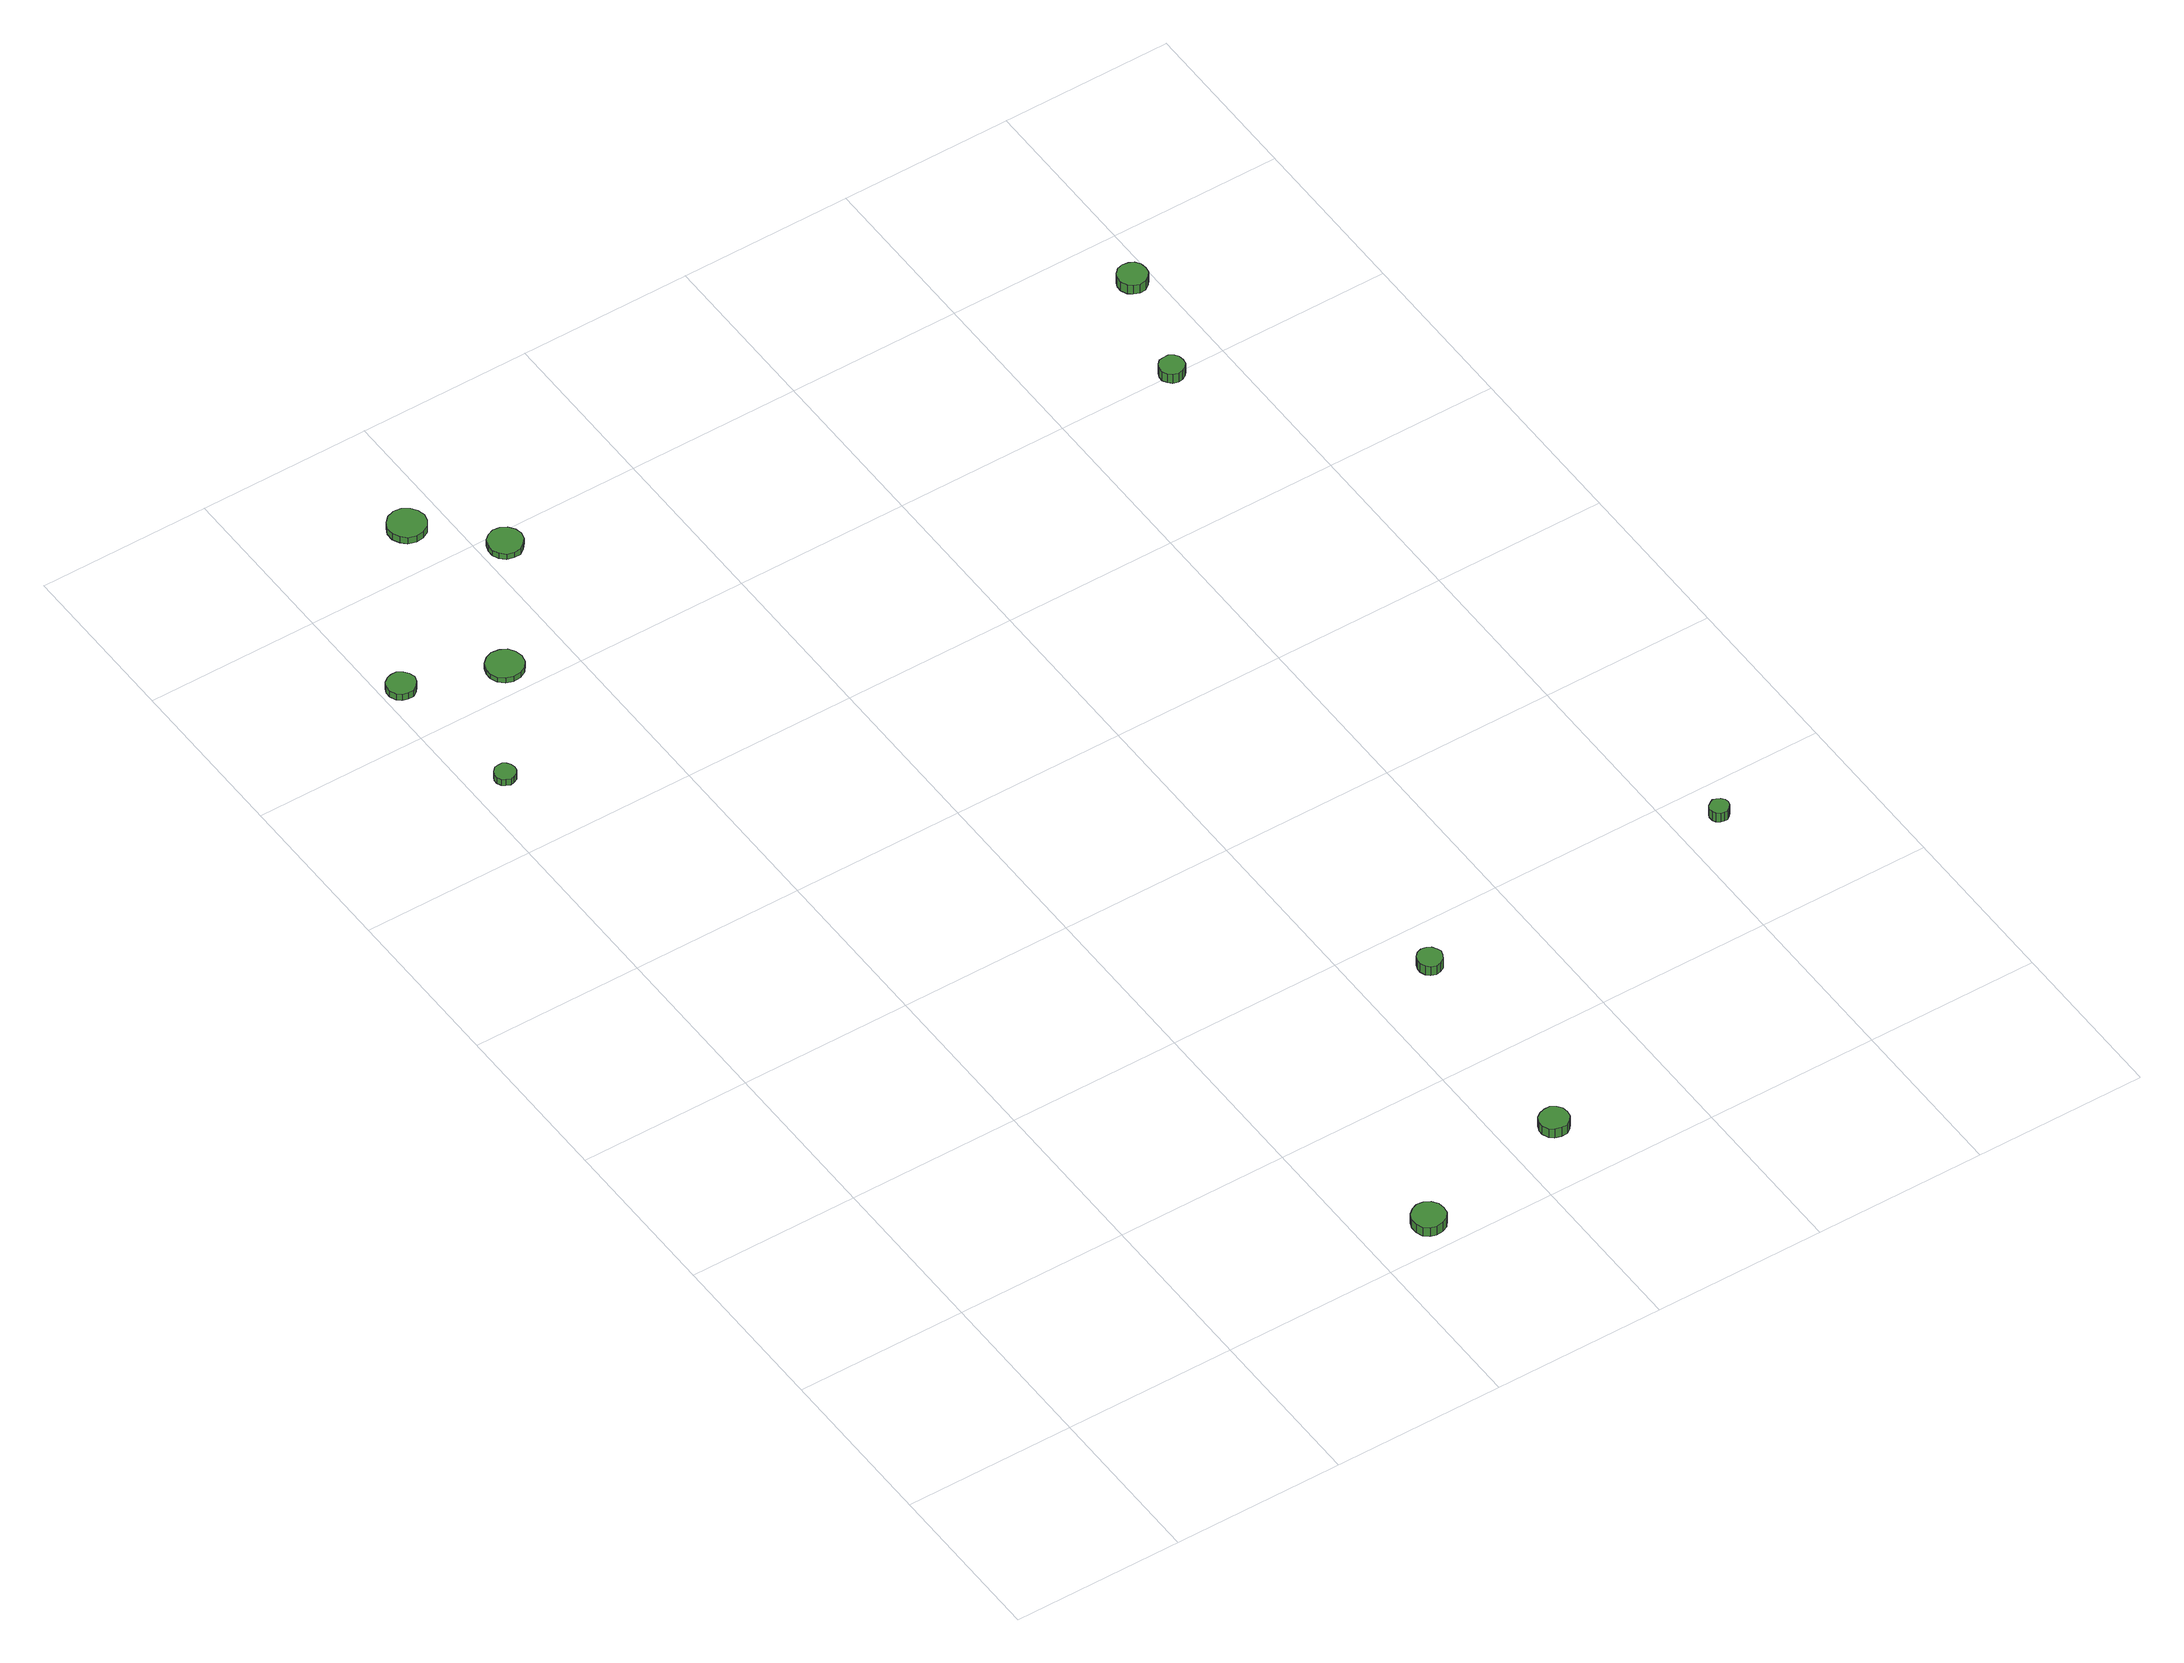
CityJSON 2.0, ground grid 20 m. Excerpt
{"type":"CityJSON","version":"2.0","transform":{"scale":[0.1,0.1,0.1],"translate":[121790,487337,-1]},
"CityObjects":{
"tree1":{"type":"SolitaryVegetationObject","attributes":{"function":"something"},"geometry":[{"type":"MultiSurface","lod":"1","boundaries":[[[0,1,2,3,4,5,6,7,8,9,10,11,12,13,14]],[[15,16,17,18,19,20,21,22,23,24,25,26,27,28,29]],[[0,29,28,1]],[[1,28,27,2]],[[2,27,26,3]],[[3,26,25,4]],[[4,25,24,5]],[[5,24,23,6]],[[6,23,22,7]],[[7,22,21,8]],[[8,21,20,9]],[[9,20,19,10]],[[10,19,18,11]],[[11,18,17,12]],[[12,17,16,13]],[[13,16,15,14]],[[14,15,29,0]]]}]},
"tree2":{"type":"SolitaryVegetationObject","attributes":{"function":"something"},"geometry":[{"type":"MultiSurface","lod":"1","boundaries":[[[30,31,32,33,34,35,36,37,38,39,40,41,42,43,44]],[[45,46,47,48,49,50,51,52,53,54,55,56,57,58,59]],[[30,59,58,31]],[[31,58,57,32]],[[32,57,56,33]],[[33,56,55,34]],[[34,55,54,35]],[[35,54,53,36]],[[36,53,52,37]],[[37,52,51,38]],[[38,51,50,39]],[[39,50,49,40]],[[40,49,48,41]],[[41,48,47,42]],[[42,47,46,43]],[[43,46,45,44]],[[44,45,59,30]]]}]},
"tree3":{"type":"SolitaryVegetationObject","attributes":{"function":"something"},"geometry":[{"type":"MultiSurface","lod":"1","boundaries":[[[60,61,62,63,64,65,66,67,68,69,70,71,72,73,74]],[[75,76,77,78,79,80,81,82,83,84,85,86,87,88,89]],[[60,89,88,61]],[[61,88,87,62]],[[62,87,86,63]],[[63,86,85,64]],[[64,85,84,65]],[[65,84,83,66]],[[66,83,82,67]],[[67,82,81,68]],[[68,81,80,69]],[[69,80,79,70]],[[70,79,78,71]],[[71,78,77,72]],[[72,77,76,73]],[[73,76,75,74]],[[74,75,89,60]]]}]},
"tree4":{"type":"SolitaryVegetationObject","attributes":{"function":"something"},"geometry":[{"type":"MultiSurface","lod":"1","boundaries":[[[90,91,92,93,94,95,96,97,98,99,100,101,102,103,104]],[[105,106,107,108,109,110,111,112,113,114,115,116,117,118,119]],[[90,119,118,91]],[[91,118,117,92]],[[92,117,116,93]],[[93,116,115,94]],[[94,115,114,95]],[[95,114,113,96]],[[96,113,112,97]],[[97,112,111,98]],[[98,111,110,99]],[[99,110,109,100]],[[100,109,108,101]],[[101,108,107,102]],[[102,107,106,103]],[[103,106,105,104]],[[104,105,119,90]]]}]},
"tree5":{"type":"SolitaryVegetationObject","attributes":{"function":"something"},"geometry":[{"type":"MultiSurface","lod":"1","boundaries":[[[120,121,122,123,124,125,126,127,128,129,130,131,132,133,134]],[[135,136,137,138,139,140,141,142,143,144,145,146,147,148,149]],[[120,149,148,121]],[[121,148,147,122]],[[122,147,146,123]],[[123,146,145,124]],[[124,145,144,125]],[[125,144,143,126]],[[126,143,142,127]],[[127,142,141,128]],[[128,141,140,129]],[[129,140,139,130]],[[130,139,138,131]],[[131,138,137,132]],[[132,137,136,133]],[[133,136,135,134]],[[134,135,149,120]]]}]},
"tree6":{"type":"SolitaryVegetationObject","attributes":{"function":"something"},"geometry":[{"type":"MultiSurface","lod":"1","boundaries":[[[150,151,152,153,154,155,156,157,158,159,160,161,162,163,164]],[[165,166,167,168,169,170,171,172,173,174,175,176,177,178,179]],[[150,179,178,151]],[[151,178,177,152]],[[152,177,176,153]],[[153,176,175,154]],[[154,175,174,155]],[[155,174,173,156]],[[156,173,172,157]],[[157,172,171,158]],[[158,171,170,159]],[[159,170,169,160]],[[160,169,168,161]],[[161,168,167,162]],[[162,167,166,163]],[[163,166,165,164]],[[164,165,179,150]]]}]},
"tree7":{"type":"SolitaryVegetationObject","attributes":{"function":"something"},"geometry":[{"type":"MultiSurface","lod":"1","boundaries":[[[180,181,182,183,184,185,186,187,188,189,190,191,192,193,194]],[[195,196,197,198,199,200,201,202,203,204,205,206,207,208,209]],[[180,209,208,181]],[[181,208,207,182]],[[182,207,206,183]],[[183,206,205,184]],[[184,205,204,185]],[[185,204,203,186]],[[186,203,202,187]],[[187,202,201,188]],[[188,201,200,189]],[[189,200,199,190]],[[190,199,198,191]],[[191,198,197,192]],[[192,197,196,193]],[[193,196,195,194]],[[194,195,209,180]]]}]},
"tree8":{"type":"SolitaryVegetationObject","attributes":{"function":"something"},"geometry":[{"type":"MultiSurface","lod":"1","boundaries":[[[210,211,212,213,214,215,216,217,218,219,220,221,222,223,224]],[[225,226,227,228,229,230,231,232,233,234,235,236,237,238,239]],[[210,239,238,211]],[[211,238,237,212]],[[212,237,236,213]],[[213,236,235,214]],[[214,235,234,215]],[[215,234,233,216]],[[216,233,232,217]],[[217,232,231,218]],[[218,231,230,219]],[[219,230,229,220]],[[220,229,228,221]],[[221,228,227,222]],[[222,227,226,223]],[[223,226,225,224]],[[224,225,239,210]]]}]},
"tree9":{"type":"SolitaryVegetationObject","attributes":{"function":"something"},"geometry":[{"type":"MultiSurface","lod":"1","boundaries":[[[240,241,242,243,244,245,246,247,248,249,250,251,252,253,254]],[[255,256,257,258,259,260,261,262,263,264,265,266,267,268,269]],[[240,269,268,241]],[[241,268,267,242]],[[242,267,266,243]],[[243,266,265,244]],[[244,265,264,245]],[[245,264,263,246]],[[246,263,262,247]],[[247,262,261,248]],[[248,261,260,249]],[[249,260,259,250]],[[250,259,258,251]],[[251,258,257,252]],[[252,257,256,253]],[[253,256,255,254]],[[254,255,269,240]]]}]},
"tree10":{"type":"SolitaryVegetationObject","attributes":{"function":"something"},"geometry":[{"type":"MultiSurface","lod":"1","boundaries":[[[270,271,272,273,274,275,276,277,278,279,280,281,282,283,284]],[[285,286,287,288,289,290,291,292,293,294,295,296,297,298,299]],[[270,299,298,271]],[[271,298,297,272]],[[272,297,296,273]],[[273,296,295,274]],[[274,295,294,275]],[[275,294,293,276]],[[276,293,292,277]],[[277,292,291,278]],[[278,291,290,279]],[[279,290,289,280]],[[280,289,288,281]],[[281,288,287,282]],[[282,287,286,283]],[[283,286,285,284]],[[284,285,299,270]]]}]},
"tree11":{"type":"SolitaryVegetationObject","attributes":{"function":"something"},"geometry":[{"type":"MultiSurface","lod":"1","boundaries":[[[300,301,302,303,304,305,306,307,308,309,310,311,312,313,314]],[[315,316,317,318,319,320,321,322,323,324,325,326,327,328,329]],[[300,329,328,301]],[[301,328,327,302]],[[302,327,326,303]],[[303,326,325,304]],[[304,325,324,305]],[[305,324,323,306]],[[306,323,322,307]],[[307,322,321,308]],[[308,321,320,309]],[[309,320,319,310]],[[310,319,318,311]],[[311,318,317,312]],[[312,317,316,313]],[[313,316,315,314]],[[314,315,329,300]]]}]}
},
"vertices":[
[53,1104,16],[52,1109,16],[49,1113,16],[45,1116,16],[40,1116,16],[35,1115,16],[31,1111,16],[29,1107,16],[29,1102,16],[31,1097,16],[35,1094,16],[40,1092,16],[45,1093,16],[49,1095,16],[52,1099,16],[52,1099,7],[49,1095,7],[45,1093,7],[40,1092,7],[35,1094,7],[31,1097,7],[29,1102,7],[29,1107,7],[31,1111,7],[35,1115,7],[40,1116,7],[45,1116,7],[49,1113,7],[52,1109,7],[53,1104,7],
[40,1270,16],[38,1277,16],[34,1282,16],[28,1286,16],[21,1286,16],[15,1284,16],[10,1280,16],[7,1274,16],[7,1267,16],[10,1260,16],[15,1256,16],[21,1254,16],[28,1254,16],[34,1258,16],[38,1263,16],[38,1263,7],[34,1258,7],[28,1254,7],[21,1254,7],[15,1256,7],[10,1260,7],[7,1267,7],[7,1274,7],[10,1280,7],[15,1284,7],[21,1286,7],[28,1286,7],[34,1282,7],[38,1277,7],[40,1270,7],
[485,28,31],[484,35,31],[479,42,31],[472,46,31],[464,47,31],[457,44,31],[451,39,31],[448,32,31],[448,24,31],[451,16,31],[457,11,31],[464,9,31],[472,10,31],[479,13,31],[484,20,31],[484,20,18],[479,13,18],[472,10,18],[464,9,18],[457,11,18],[451,16,18],[448,24,18],[448,32,18],[451,39,18],[457,44,18],[464,47,18],[472,46,18],[479,42,18],[484,35,18],[485,28,18],
[150,1235,14],[148,1243,14],[143,1251,14],[135,1255,14],[126,1256,14],[118,1253,14],[111,1247,14],[108,1239,14],[108,1231,14],[111,1223,14],[118,1217,14],[126,1214,14],[135,1215,14],[143,1219,14],[148,1226,14],[148,1226,7],[143,1219,7],[135,1215,7],[126,1214,7],[118,1217,7],[111,1223,7],[108,1231,7],[108,1239,7],[111,1247,7],[118,1253,7],[126,1256,7],[135,1255,7],[143,1251,7],[148,1243,7],[150,1235,7],
[179,1458,16],[177,1467,16],[172,1474,16],[164,1479,16],[155,1480,16],[146,1477,16],[140,1471,16],[136,1463,16],[136,1454,16],[140,1446,16],[146,1440,16],[155,1437,16],[164,1438,16],[172,1442,16],[177,1450,16],[177,1450,7],[172,1442,7],[164,1438,7],[155,1437,7],[146,1440,7],[140,1446,7],[136,1454,7],[136,1463,7],[140,1471,7],[146,1477,7],[155,1480,7],[164,1479,7],[172,1474,7],[177,1467,7],[179,1458,7],
[248,1381,15],[246,1389,15],[241,1396,15],[234,1400,15],[226,1401,15],[218,1398,15],[212,1393,15],[209,1385,15],[209,1377,15],[212,1370,15],[218,1364,15],[226,1362,15],[234,1362,15],[241,1367,15],[246,1373,15],[246,1373,7],[241,1367,7],[234,1362,7],[226,1362,7],[218,1364,7],[212,1370,7],[209,1377,7],[209,1385,7],[212,1393,7],[218,1398,7],[226,1401,7],[234,1400,7],[241,1396,7],[246,1389,7],[248,1381,7],
[669,72,30],[668,79,30],[664,84,30],[658,88,30],[651,88,30],[644,86,30],[639,82,30],[636,75,30],[636,69,30],[639,62,30],[644,58,30],[651,56,30],[658,56,30],[664,60,30],[668,65,30],[668,65,17],[664,60,17],[658,56,17],[651,56,17],[644,58,17],[639,62,17],[636,69,17],[636,75,17],[639,82,17],[644,86,17],[651,88,17],[658,88,17],[664,84,17],[668,79,17],[669,72,17],
[690,336,31],[688,341,31],[685,346,31],[680,349,31],[674,350,31],[668,348,31],[664,344,31],[662,338,31],[662,333,31],[664,327,31],[668,323,31],[674,321,31],[680,322,31],[685,325,31],[688,330,31],[688,330,18],[685,325,18],[680,322,18],[674,321,18],[668,323,18],[664,327,18],[662,333,18],[662,338,18],[664,344,18],[668,348,18],[674,350,18],[680,349,18],[685,346,18],[688,341,18],[690,336,18],
[1057,350,30],[1056,354,30],[1053,358,30],[1049,360,30],[1045,361,30],[1041,359,30],[1037,356,30],[1035,352,30],[1035,347,30],[1037,343,30],[1041,340,30],[1045,339,30],[1049,339,30],[1053,342,30],[1056,345,30],[1056,345,17],[1053,342,17],[1049,339,17],[1045,339,17],[1041,340,17],[1037,343,17],[1035,347,17],[1035,352,17],[1037,356,17],[1041,359,17],[1045,361,17],[1049,360,17],[1053,358,17],[1056,354,17],[1057,350,17],
[949,1197,26],[948,1203,26],[945,1208,26],[940,1211,26],[934,1211,26],[928,1210,26],[924,1206,26],[921,1200,26],[921,1194,26],[924,1189,26],[928,1185,26],[934,1183,26],[940,1184,26],[945,1187,26],[948,1191,26],[948,1191,13],[945,1187,13],[940,1184,13],[934,1183,13],[928,1185,13],[924,1189,13],[921,1194,13],[921,1200,13],[924,1206,13],[928,1210,13],[934,1211,13],[940,1211,13],[945,1208,13],[948,1203,13],[949,1197,13],
[990,1327,28],[989,1334,28],[985,1340,28],[979,1343,28],[972,1344,28],[965,1342,28],[960,1337,28],[957,1331,28],[957,1324,28],[960,1317,28],[965,1313,28],[972,1310,28],[979,1311,28],[985,1315,28],[989,1320,28],[989,1320,15],[985,1315,15],[979,1311,15],[972,1310,15],[965,1313,15],[960,1317,15],[957,1324,15],[957,1331,15],[960,1337,15],[965,1342,15],[972,1344,15],[979,1343,15],[985,1340,15],[989,1334,15],[990,1327,15]
]}
